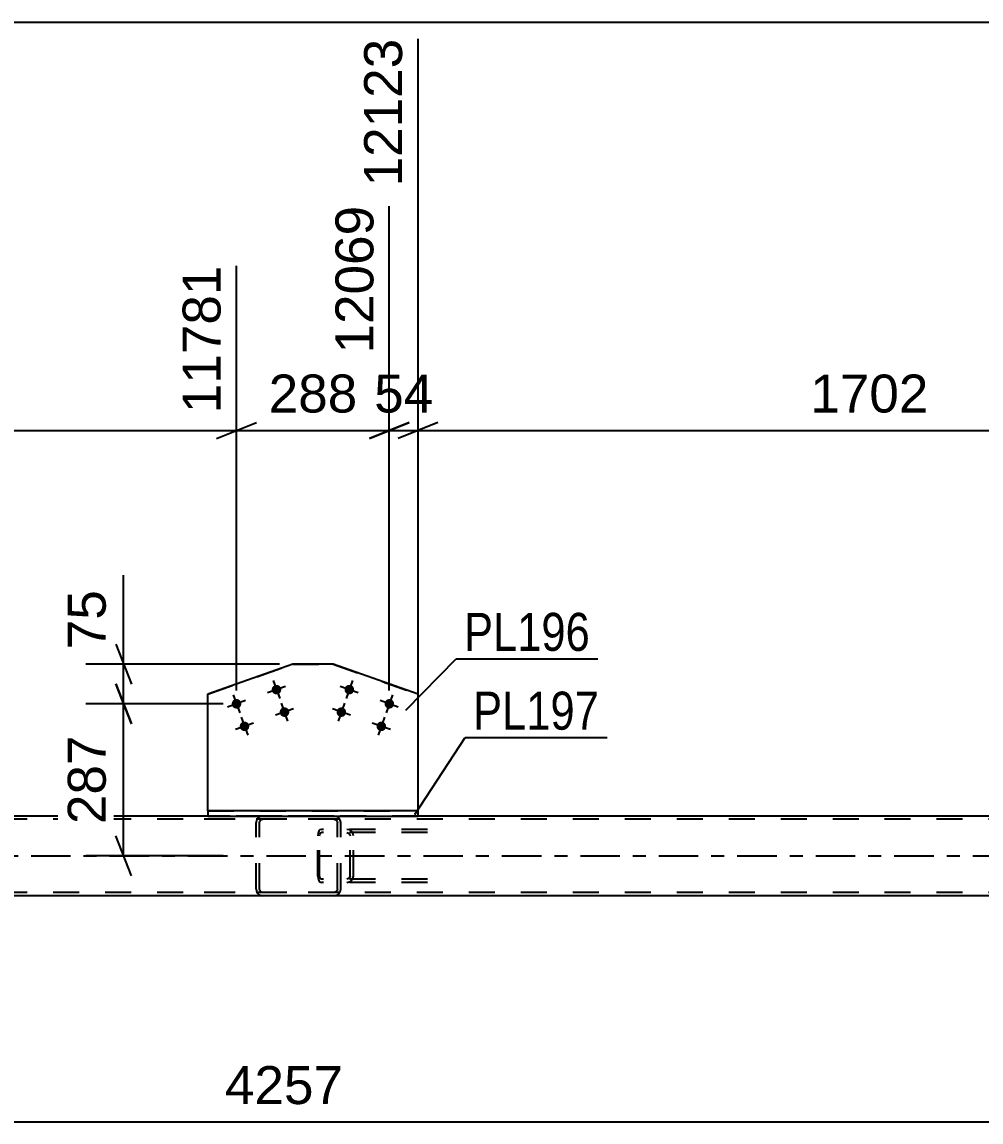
# Model space of a CAD drawing. Header units: millimetres. Extents: x -68 to 773, y -404 to 190.
# Drawn here: x 484 to 556.4, y -242.3 to -159.3 of the extents above; entities that cross this region are included whole.
import ezdxf

# ---------------------------------------------------------------- set-up
doc = ezdxf.new("R2010")
doc.units = ezdxf.units.MM
doc.linetypes.add('DXK_LINE_DOT2', pattern=[3.9198, 1.9599, -1.9599])
doc.linetypes.add('DXK_LINE_DOT3', pattern=[5.9187, 2.979, -0.9799, 0.9799, -0.9799])
doc.styles.add('Arial', font='ARIAL.TTF', dxfattribs={"height": 0.2})
doc.styles.add('Arial Narrow', font='ARIALN.TTF', dxfattribs={"height": 0.2})

# ---------------------------------------------------------------- blocks, each defined once
blk = doc.blocks.new('Part-318892922-2334 - 2316')
at = {"color": 7, "linetype": 'DXK_LINE_DOT2'}
for p, q in [((506.35, -220.514), (506.33, -220.698)), ((506.409, -220.358), (506.35, -220.514)), ((506.496, -220.254), (506.409, -220.358)), ((506.475, -220.606), (506.504, -220.528)), ((506.599, -220.218), (506.496, -220.254)), ((506.504, -220.528), (506.548, -220.476)), ((506.548, -220.476), (506.599, -220.458)), ((514.604, -220.218), (506.599, -220.218)), ((514.604, -220.458), (506.599, -220.458)), ((508.065, -220.458), (508.065, -220.218)), ((508.703, -220.254), (508.511, -220.218)), ((508.511, -220.458), (508.607, -220.476)), ((508.607, -220.476), (508.689, -220.528)), ((508.689, -220.528), (508.743, -220.606)), ((509.014, -220.698), (508.976, -220.514)), ((506.33, -223.738), (506.33, -220.698)), ((506.465, -220.698), (506.475, -220.606)), ((506.465, -223.738), (506.465, -220.698)), ((508.743, -220.606), (508.762, -220.698)), ((508.762, -223.738), (508.762, -220.698)), ((509.014, -223.738), (509.014, -220.698)), ((506.33, -223.738), (506.35, -223.922)), ((506.475, -223.83), (506.465, -223.738)), ((506.504, -223.908), (506.475, -223.83)), ((506.548, -223.96), (506.504, -223.908)), ((508.689, -223.908), (508.607, -223.96)), ((508.743, -223.83), (508.689, -223.908)), ((508.762, -223.738), (508.743, -223.83)), ((508.976, -223.922), (509.014, -223.738)), ((506.35, -223.922), (506.409, -224.077)), ((506.409, -224.077), (506.496, -224.181)), ((506.496, -224.181), (506.599, -224.218)), ((506.599, -223.978), (506.548, -223.96)), ((514.604, -223.978), (506.599, -223.978)), ((514.604, -224.218), (506.599, -224.218)), ((508.065, -224.218), (508.065, -223.978)), ((508.607, -223.96), (508.511, -223.978)), ((508.511, -224.218), (508.703, -224.181))]:
    blk.add_line(p, q, dxfattribs=at)
for centre, start, end in [((508.526, -220.714), 23.89518, 68.84872), ((508.526, -223.722), 291.15128, 336.10482)]:
    blk.add_arc(centre, 0.492, start, end, dxfattribs=at)
blk = doc.blocks.new('Bolt-318892922-2738 - 2316')
at = {"linetype": 'Continuous'}
for points in [[(503.216, -209.324), (503.291, -209.332), (503.363, -209.355), (503.428, -209.393), (503.484, -209.443), (503.528, -209.504), (503.559, -209.573), (503.574, -209.647), (503.574, -209.722), (503.559, -209.796), (503.528, -209.864), (503.484, -209.925), (503.428, -209.976), (503.363, -210.013), (503.291, -210.036), (503.216, -210.044), (503.141, -210.036), (503.07, -210.013), (503.005, -209.976), (502.949, -209.925), (502.904, -209.864), (502.874, -209.796), (502.858, -209.722), (502.858, -209.647), (502.874, -209.573), (502.904, -209.504), (502.949, -209.443), (503.005, -209.393), (503.07, -209.355), (503.141, -209.332)], [(500.2, -210.394), (500.275, -210.402), (500.347, -210.425), (500.412, -210.463), (500.468, -210.513), (500.512, -210.574), (500.543, -210.643), (500.558, -210.716), (500.558, -210.792), (500.543, -210.865), (500.512, -210.934), (500.468, -210.995), (500.412, -211.045), (500.347, -211.083), (500.275, -211.106), (500.2, -211.114), (500.126, -211.106), (500.054, -211.083), (499.989, -211.045), (499.933, -210.995), (499.889, -210.934), (499.858, -210.865), (499.842, -210.792), (499.842, -210.716), (499.858, -210.643), (499.889, -210.574), (499.933, -210.513), (499.989, -210.463), (500.054, -210.425), (500.126, -210.402)], [(503.818, -211.021), (503.893, -211.029), (503.964, -211.052), (504.03, -211.089), (504.086, -211.14), (504.13, -211.201), (504.16, -211.269), (504.176, -211.343), (504.176, -211.418), (504.16, -211.492), (504.13, -211.561), (504.086, -211.622), (504.03, -211.672), (503.964, -211.71), (503.893, -211.733), (503.818, -211.741), (503.743, -211.733), (503.672, -211.71), (503.606, -211.672), (503.55, -211.622), (503.506, -211.561), (503.476, -211.492), (503.46, -211.418), (503.46, -211.343), (503.476, -211.269), (503.506, -211.201), (503.55, -211.14), (503.606, -211.089), (503.672, -211.052), (503.743, -211.029)], [(500.802, -212.091), (500.877, -212.098), (500.949, -212.122), (501.014, -212.159), (501.07, -212.21), (501.114, -212.271), (501.145, -212.339), (501.16, -212.413), (501.16, -212.488), (501.145, -212.562), (501.114, -212.631), (501.07, -212.691), (501.014, -212.742), (500.949, -212.779), (500.877, -212.803), (500.802, -212.811), (500.727, -212.803), (500.656, -212.779), (500.591, -212.742), (500.535, -212.691), (500.49, -212.631), (500.46, -212.562), (500.444, -212.488), (500.444, -212.413), (500.46, -212.339), (500.49, -212.271), (500.535, -212.21), (500.591, -212.159), (500.656, -212.122), (500.727, -212.098)]]:
    blk.add_hatch(color=1, dxfattribs=at).paths.add_polyline_path(points)
at = {"color": 1, "linetype": 'Continuous'}
for p, q in [((503.895, -209.444), (502.538, -209.925)), ((502.976, -209.006), (503.457, -210.363)), ((500.879, -210.513), (499.522, -210.995)), ((499.96, -210.076), (500.441, -211.433)), ((504.497, -211.14), (503.139, -211.621)), ((503.577, -210.702), (504.059, -212.059)), ((501.481, -212.21), (500.124, -212.691)), ((500.561, -211.772), (501.043, -213.129))]:
    blk.add_line(p, q, dxfattribs=at)
blk = doc.blocks.new('Part-318892922-2390 - 2316')
at = {"color": 2, "linetype": 'Continuous'}
for p, q in [((513.89, -218.818), (498.036, -218.818)), ((498.036, -218.818), (498.036, -219.218)), ((513.89, -219.218), (513.89, -218.818)), ((498.036, -219.218), (513.89, -219.218))]:
    blk.add_line(p, q, dxfattribs=at)
blk = doc.blocks.new('Part-318892922-2603 - 2316')
at = {"color": 7, "linetype": 'DXK_LINE_DOT2'}
for p, q in [((692.159, -219.458), (28.964, -219.458)), ((513.89, -219.218), (498.036, -219.218)), ((692.159, -224.978), (28.964, -224.978))]:
    blk.add_line(p, q, dxfattribs=at)
at = {"color": 2, "linetype": 'Continuous'}
for p, q in [((498.036, -219.218), (432.133, -219.218)), ((579.796, -219.218), (513.89, -219.218)), ((588.111, -225.218), (423.842, -225.218))]:
    blk.add_line(p, q, dxfattribs=at)
at = {"color": 7, "linetype": 'DXK_LINE_DOT3'}
blk.add_line((28.964, -222.218), (692.159, -222.218), dxfattribs=at)
blk = doc.blocks.new('Part-318892922-2608 - 2316')
at = {"color": 7, "linetype": 'DXK_LINE_DOT2'}
for p, q in [((507.555, -219.218), (495.197, -219.218)), ((507.555, -219.458), (495.197, -219.458)), ((501.716, -219.528), (501.68, -219.698)), ((501.68, -224.738), (501.68, -219.698)), ((501.719, -219.514), (501.716, -219.528)), ((501.936, -219.698), (501.955, -219.606)), ((501.936, -224.738), (501.936, -219.698)), ((501.955, -219.606), (502.011, -219.528)), ((502.191, -219.218), (501.996, -219.254)), ((502.011, -219.528), (502.093, -219.476)), ((502.093, -219.476), (502.191, -219.458)), ((507.75, -219.254), (507.555, -219.218)), ((507.555, -219.458), (507.652, -219.476)), ((507.652, -219.476), (507.735, -219.528)), ((507.735, -219.528), (507.791, -219.606)), ((507.791, -219.606), (507.81, -219.698)), ((507.81, -224.738), (507.81, -219.698)), ((508.029, -219.528), (508.027, -219.514)), ((508.065, -219.698), (508.029, -219.528)), ((508.065, -224.738), (508.065, -219.698)), ((501.68, -224.738), (501.7, -224.83)), ((501.955, -224.83), (501.936, -224.738)), ((507.81, -224.738), (507.791, -224.83)), ((508.046, -224.83), (508.065, -224.738)), ((507.555, -224.978), (495.197, -224.978)), ((507.555, -225.218), (495.197, -225.218)), ((501.7, -224.83), (501.719, -224.922)), ((502.011, -224.908), (501.955, -224.83)), ((501.996, -225.181), (502.191, -225.218)), ((502.093, -224.96), (502.011, -224.908)), ((502.191, -224.978), (502.093, -224.96)), ((507.652, -224.96), (507.555, -224.978)), ((507.555, -225.218), (507.75, -225.181)), ((507.735, -224.908), (507.652, -224.96)), ((507.791, -224.83), (507.735, -224.908)), ((508.027, -224.922), (508.046, -224.83))]:
    blk.add_line(p, q, dxfattribs=at)
for centre, start, end in [((502.172, -219.719), 110.75832, 155.68004), ((507.574, -219.719), 24.31996, 69.24168), ((502.172, -224.717), 204.31996, 249.24168), ((507.574, -224.717), 290.75832, 335.68004)]:
    blk.add_arc(centre, 0.496, start, end, dxfattribs=at)
blk = doc.blocks.new('Bolt-318892922-2739 - 2316')
at = {"linetype": 'Continuous'}
for points in [[(508.483, -209.964), (508.43, -209.91), (508.389, -209.847), (508.362, -209.777), (508.35, -209.703), (508.354, -209.628), (508.374, -209.555), (508.408, -209.488), (508.456, -209.429), (508.514, -209.382), (508.581, -209.348), (508.654, -209.329), (508.729, -209.325), (508.804, -209.337), (508.874, -209.364), (508.937, -209.405), (508.99, -209.458), (509.031, -209.521), (509.058, -209.591), (509.069, -209.666), (509.065, -209.741), (509.046, -209.814), (509.012, -209.881), (508.964, -209.939), (508.906, -209.986), (508.839, -210.02), (508.766, -210.04), (508.691, -210.044), (508.616, -210.032), (508.546, -210.005)], [(511.499, -211.034), (511.446, -210.98), (511.405, -210.917), (511.378, -210.847), (511.366, -210.773), (511.37, -210.697), (511.39, -210.625), (511.424, -210.558), (511.472, -210.499), (511.53, -210.452), (511.597, -210.418), (511.67, -210.398), (511.745, -210.395), (511.819, -210.406), (511.89, -210.433), (511.953, -210.475), (512.006, -210.528), (512.047, -210.591), (512.074, -210.661), (512.085, -210.736), (512.081, -210.811), (512.062, -210.883), (512.028, -210.95), (511.98, -211.009), (511.922, -211.056), (511.854, -211.09), (511.782, -211.11), (511.707, -211.114), (511.632, -211.102), (511.562, -211.075)], [(507.881, -211.66), (507.828, -211.607), (507.787, -211.544), (507.76, -211.473), (507.749, -211.399), (507.753, -211.324), (507.772, -211.251), (507.806, -211.184), (507.854, -211.126), (507.912, -211.079), (507.98, -211.044), (508.052, -211.025), (508.127, -211.021), (508.202, -211.033), (508.272, -211.06), (508.335, -211.101), (508.388, -211.154), (508.429, -211.218), (508.456, -211.288), (508.468, -211.362), (508.464, -211.437), (508.444, -211.51), (508.41, -211.577), (508.362, -211.635), (508.304, -211.683), (508.237, -211.717), (508.164, -211.736), (508.089, -211.74), (508.015, -211.728), (507.944, -211.701)], [(510.897, -212.73), (510.844, -212.677), (510.803, -212.614), (510.776, -212.543), (510.764, -212.469), (510.769, -212.394), (510.788, -212.321), (510.822, -212.254), (510.87, -212.196), (510.928, -212.148), (510.995, -212.114), (511.068, -212.095), (511.143, -212.091), (511.218, -212.103), (511.288, -212.13), (511.351, -212.171), (511.404, -212.224), (511.445, -212.287), (511.472, -212.358), (511.484, -212.432), (511.48, -212.507), (511.46, -212.58), (511.426, -212.647), (511.378, -212.705), (511.32, -212.753), (511.253, -212.787), (511.18, -212.806), (511.105, -212.81), (511.03, -212.798), (510.96, -212.771)]]:
    blk.add_hatch(color=1, dxfattribs=at).paths.add_polyline_path(points)
at = {"color": 1, "linetype": 'Continuous'}
for p, q in [((509.389, -209.925), (508.031, -209.444)), ((508.951, -209.006), (508.469, -210.363)), ((512.404, -210.995), (511.047, -210.513)), ((511.967, -210.076), (511.485, -211.433)), ((508.787, -211.621), (507.43, -211.14)), ((508.349, -210.702), (507.867, -212.059)), ((511.803, -212.691), (510.445, -212.21)), ((511.365, -211.772), (510.883, -213.129))]:
    blk.add_line(p, q, dxfattribs=at)
blk = doc.blocks.new('Part-318892922-2744 - 2316')
at = {"color": 2, "linetype": 'Continuous'}
for p, q in [((504.445, -207.763), (498.036, -210.036)), ((504.445, -207.763), (504.445, -207.763)), ((507.482, -207.763), (504.445, -207.763)), ((507.482, -207.763), (507.482, -207.763)), ((513.89, -210.036), (507.482, -207.763)), ((498.036, -210.036), (498.036, -210.036)), ((498.036, -218.818), (498.036, -210.036)), ((513.89, -210.036), (513.89, -210.036)), ((513.89, -218.818), (513.89, -210.036))]:
    blk.add_line(p, q, dxfattribs=at)
at = {"color": 7, "linetype": 'DXK_LINE_DOT2'}
for p, q in [((498.036, -210.036), (504.445, -207.763)), ((504.445, -207.763), (507.482, -207.763)), ((507.482, -207.763), (513.89, -210.036)), ((498.036, -218.818), (513.89, -218.818)), ((513.89, -218.818), (498.036, -218.818))]:
    blk.add_line(p, q, dxfattribs=at)
blk = doc.blocks.new('StraightDimension-318892922-3279 - 2316')
at = {"color": 7, "linetype": 'Continuous'}
for p, q in [((432.133, -217.818), (432.133, -160.626)), ((500.2, -209.754), (500.2, -177.726)), ((433.633, -189.544), (430.633, -190.744)), ((498.7, -190.744), (501.7, -189.544)), ((432.133, -190.144), (500.2, -190.144))]:
    blk.add_line(p, q, dxfattribs=at)
at = {"color": 0}
blk.add_wipeout([(471.214, -189.394), (471.214, -185.194), (461.12, -185.194), (461.12, -189.394)], dxfattribs=at)
at = {"color": 3, "style": 'Arial'}
blk.add_text('1702', height=2.8652, dxfattribs=at).set_placement((461.72, -188.794))
at = {"color": 0, "linetype": 'Continuous'}
blk.add_wipeout([(499.6, -177.126), (495.4, -177.126), (495.4, -189.444), (499.6, -189.444)], dxfattribs=at)
at = {"color": 3, "linetype": 'Continuous', "style": 'Arial'}
blk.add_text('11781', height=2.8652, rotation=90.00021, dxfattribs=at).set_placement((499, -188.844))
blk = doc.blocks.new('StraightDimension-318892922-3295 - 2316')
at = {"color": 7, "linetype": 'Continuous'}
for p, q in [((513.89, -217.818), (513.89, -160.626)), ((511.726, -209.754), (511.726, -173.226)), ((510.226, -190.744), (513.226, -189.544)), ((515.39, -189.544), (512.39, -190.744)), ((511.726, -190.144), (513.89, -190.144))]:
    blk.add_line(p, q, dxfattribs=at)
at = {"color": 0, "linetype": 'Continuous'}
blk.add_wipeout([(513.29, -160.026), (509.09, -160.026), (509.09, -172.344), (513.29, -172.344)], dxfattribs=at)
at = {"color": 3, "linetype": 'Continuous', "style": 'Arial'}
blk.add_text('12123', height=2.8652, rotation=90.00021, dxfattribs=at).set_placement((512.69, -171.744))
at = {"color": 0}
blk.add_wipeout([(515.632, -189.394), (515.632, -185.194), (509.984, -185.194), (509.984, -189.394)], dxfattribs=at)
at = {"color": 3, "style": 'Arial'}
blk.add_text('54', height=2.8652, dxfattribs=at).set_placement((510.584, -188.794))
blk = doc.blocks.new('StraightDimension-318892922-3035 - 2316')
at = {"color": 7, "linetype": 'Continuous'}
for p, q in [((491.088, -209.254), (492.288, -212.254)), ((499.2, -210.754), (488.838, -210.754)), ((491.688, -222.218), (491.688, -210.754)), ((492.288, -223.718), (491.088, -220.718)), ((499.203, -222.218), (488.838, -222.218))]:
    blk.add_line(p, q, dxfattribs=at)
at = {"color": 0}
blk.add_wipeout([(490.938, -212.551), (486.738, -212.551), (486.738, -220.421), (490.938, -220.421)], dxfattribs=at)
at = {"color": 3, "style": 'Arial'}
blk.add_text('287', height=2.8652, rotation=90.00021, dxfattribs=at).set_placement((490.338, -219.821))
blk = doc.blocks.new('StraightDimension-318892922-3051 - 2316')
at = {"color": 7, "linetype": 'Continuous'}
for p, q in [((491.688, -207.763), (491.688, -201.066)), ((491.688, -207.763), (491.688, -201.066)), ((491.088, -206.263), (492.288, -209.263)), ((503.445, -207.763), (488.838, -207.763)), ((491.688, -210.754), (491.688, -207.763)), ((492.288, -212.254), (491.088, -209.254)), ((499.2, -210.754), (488.838, -210.754))]:
    blk.add_line(p, q, dxfattribs=at)
at = {"color": 0}
blk.add_wipeout([(490.938, -201.591), (486.738, -201.591), (486.738, -207.238), (490.938, -207.238)], dxfattribs=at)
at = {"color": 3, "style": 'Arial'}
blk.add_text('75', height=2.8652, rotation=90.00021, dxfattribs=at).set_placement((490.338, -206.638))
blk = doc.blocks.new('StraightDimension-318892922-3123 - 2316')
at = {"color": 7, "linetype": 'Continuous'}
blk.add_line((418.642, -242.282), (588.911, -242.282), dxfattribs=at)
at = {"color": 0}
blk.add_wipeout([(508.824, -241.532), (508.824, -237.332), (498.729, -237.332), (498.729, -241.532)], dxfattribs=at)
at = {"color": 3, "style": 'Arial'}
blk.add_text('4257', height=2.8652, dxfattribs=at).set_placement((499.329, -240.932))
blk = doc.blocks.new('StraightDimension-318892922-3286 - 2316')
at = {"color": 7, "linetype": 'Continuous'}
for p, q in [((511.726, -209.754), (511.726, -173.226)), ((500.2, -209.754), (500.2, -177.726)), ((498.7, -190.744), (501.7, -189.544)), ((513.226, -189.544), (510.226, -190.744)), ((500.2, -190.144), (511.726, -190.144))]:
    blk.add_line(p, q, dxfattribs=at)
at = {"color": 0}
blk.add_wipeout([(509.899, -189.394), (509.899, -185.194), (502.028, -185.194), (502.028, -189.394)], dxfattribs=at)
at = {"color": 3, "style": 'Arial'}
blk.add_text('288', height=2.8652, dxfattribs=at).set_placement((502.628, -188.794))
at = {"color": 0, "linetype": 'Continuous'}
blk.add_wipeout([(511.126, -172.626), (506.926, -172.626), (506.926, -184.944), (511.126, -184.944)], dxfattribs=at)
at = {"color": 3, "linetype": 'Continuous', "style": 'Arial'}
blk.add_text('12069', height=2.8652, rotation=90.00021, dxfattribs=at).set_placement((510.526, -184.344))
blk = doc.blocks.new('StraightDimension-318892922-3302 - 2316')
at = {"color": 7, "linetype": 'Continuous'}
for p, q in [((513.89, -217.818), (513.89, -160.626)), ((581.961, -200.243), (581.961, -177.726)), ((515.39, -189.544), (512.39, -190.744)), ((580.461, -190.744), (583.461, -189.544)), ((513.89, -190.144), (581.961, -190.144))]:
    blk.add_line(p, q, dxfattribs=at)
at = {"color": 0}
blk.add_wipeout([(552.973, -189.394), (552.973, -185.194), (542.878, -185.194), (542.878, -189.394)], dxfattribs=at)
at = {"color": 3, "style": 'Arial'}
blk.add_text('1702', height=2.8652, dxfattribs=at).set_placement((543.478, -188.794))
at = {"color": 0, "linetype": 'Continuous'}
blk.add_wipeout([(581.361, -177.126), (577.161, -177.126), (577.161, -189.444), (581.361, -189.444)], dxfattribs=at)
at = {"color": 3, "linetype": 'Continuous', "style": 'Arial'}
blk.add_text('13825', height=2.8652, rotation=90.00021, dxfattribs=at).set_placement((580.761, -188.844))
blk = doc.blocks.new('StraightDimension-318892922-14134 - 2316')
at = {"color": 7, "linetype": 'Continuous'}
blk.add_line((28.964, -159.349), (704.259, -159.349), dxfattribs=at)
blk = doc.blocks.new('Mark-318892922-2386 - 2316')
at = {"color": 30, "linetype": 'Continuous'}
for p, q in [((513.651, -219.098), (517.444, -213.302)), ((517.444, -213.302), (528.148, -213.302))]:
    blk.add_line(p, q, dxfattribs=at)
at = {"color": 0}
blk.add_wipeout([(527.548, -212.702), (527.548, -209.702), (518.044, -209.702), (518.044, -212.702)], dxfattribs=at)
blk.add_wipeout([(527.548, -212.702), (527.548, -209.702), (518.044, -209.702), (518.044, -212.702)], dxfattribs=at)
at = {"color": 3, "style": 'Arial Narrow'}
blk.add_text('PL197', height=2.8633, dxfattribs=at).set_placement((518.044, -212.702))
blk = doc.blocks.new('Mark-318892922-2740 - 2316')
at = {"color": 30, "linetype": 'Continuous'}
for p, q in [((512.973, -211.244), (516.761, -207.361)), ((516.761, -207.361), (527.465, -207.361))]:
    blk.add_line(p, q, dxfattribs=at)
at = {"color": 0}
blk.add_wipeout([(526.865, -206.761), (526.865, -203.761), (517.361, -203.761), (517.361, -206.761)], dxfattribs=at)
blk.add_wipeout([(526.865, -206.761), (526.865, -203.761), (517.361, -203.761), (517.361, -206.761)], dxfattribs=at)
at = {"color": 3, "style": 'Arial Narrow'}
blk.add_text('PL196', height=2.8633, dxfattribs=at).set_placement((517.361, -206.761))

msp = doc.modelspace()

# ---------------------------------------------------------------- block references
for name in ['Part-318892922-2744 - 2316', 'Bolt-318892922-2738 - 2316', 'Bolt-318892922-2739 - 2316', 'Part-318892922-2390 - 2316', 'Part-318892922-2603 - 2316', 'Part-318892922-2608 - 2316', 'Part-318892922-2334 - 2316', 'StraightDimension-318892922-3123 - 2316']:
    msp.add_blockref(name, (0, 0))

# ---------------------------------------------------------------- next in the draw order: block references
for name in ['StraightDimension-318892922-3295 - 2316', 'StraightDimension-318892922-3279 - 2316']:
    msp.add_blockref(name, (0, 0))

# ---------------------------------------------------------------- next in the draw order: block references
msp.add_blockref('StraightDimension-318892922-3035 - 2316', (0, 0))

# ---------------------------------------------------------------- next in the draw order: block references
msp.add_blockref('StraightDimension-318892922-3051 - 2316', (0, 0))

# ---------------------------------------------------------------- next in the draw order: block references
msp.add_blockref('StraightDimension-318892922-3286 - 2316', (0, 0))

# ---------------------------------------------------------------- next in the draw order: block references
msp.add_blockref('StraightDimension-318892922-3302 - 2316', (0, 0))

# ---------------------------------------------------------------- next in the draw order: block references
msp.add_blockref('StraightDimension-318892922-14134 - 2316', (0, 0))

# ---------------------------------------------------------------- next in the draw order: block references
msp.add_blockref('Mark-318892922-2386 - 2316', (0, 0))

# ---------------------------------------------------------------- next in the draw order: block references
msp.add_blockref('Mark-318892922-2740 - 2316', (0, 0))

doc.saveas('drawing.dxf')
